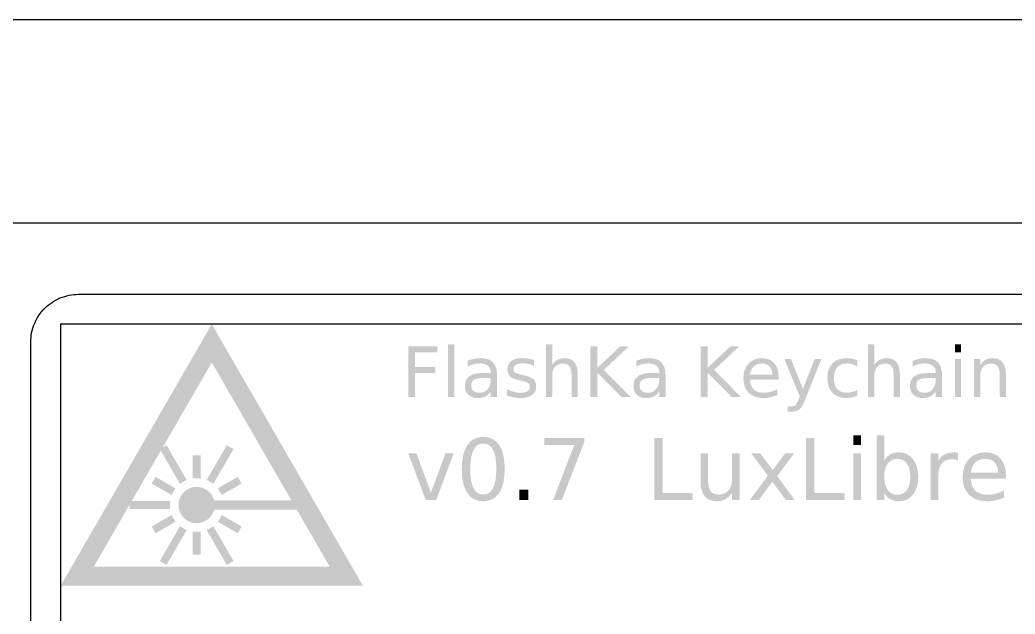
# Model space of a CAD drawing. Header units: millimetres. Extents: x 4.2 to 99.2, y -10 to 10.
# Drawn here: x 12.81 to 29.48, y 0.04 to 10 of the extents above; entities that cross this region are included whole.
import ezdxf

# ---------------------------------------------------------------- set-up
doc = ezdxf.new("R2010")
doc.units = ezdxf.units.MM
doc.layers.add('MARK', color=1, linetype='Continuous')
doc.layers.add('REF', color=8, linetype='Continuous')

msp = doc.modelspace()

# ---------------------------------------------------------------- hatches: boundary and pattern name
at = {"layer": 'MARK'}
h = msp.add_hatch(color=1, dxfattribs=at)
h.paths.add_polyline_path([(18.554, 0.514), (13.49, 0.514), (16.022, 4.9)])
h.paths.add_polyline_path([(15.997, 1.667), (15.984, 1.653), (15.969, 1.639), (15.954, 1.627), (15.938, 1.615), (15.921, 1.605), (15.903, 1.595), (15.885, 1.587), (15.866, 1.58), (15.847, 1.574), (15.828, 1.57), (15.808, 1.567), (15.789, 1.565), (15.769, 1.564), (15.749, 1.565), (15.729, 1.567), (15.71, 1.57), (15.69, 1.574), (15.671, 1.58), (15.653, 1.587), (15.634, 1.595), (15.617, 1.605), (15.6, 1.615), (15.584, 1.627), (15.568, 1.639), (15.554, 1.653), (15.54, 1.667), (15.528, 1.683), (15.516, 1.699), (15.506, 1.716), (15.496, 1.733), (15.488, 1.751), (15.481, 1.77), (15.475, 1.789), (15.471, 1.808), (15.468, 1.828), (15.466, 1.848), (15.465, 1.868), (15.466, 1.888), (15.468, 1.907), (15.471, 1.927), (15.475, 1.946), (15.481, 1.965), (15.488, 1.984), (15.496, 2.002), (15.506, 2.02), (15.516, 2.037), (15.528, 2.053), (15.54, 2.068), (15.554, 2.083), (15.568, 2.096), (15.584, 2.109), (15.6, 2.12), (15.617, 2.131), (15.634, 2.14), (15.653, 2.148), (15.671, 2.155), (15.69, 2.161), (15.71, 2.166), (15.729, 2.169), (15.749, 2.171), (15.769, 2.172), (15.789, 2.171), (15.808, 2.169), (15.828, 2.166), (15.847, 2.161), (15.866, 2.155), (15.885, 2.148), (15.903, 2.14), (15.921, 2.131), (15.938, 2.12), (15.954, 2.109), (15.969, 2.096), (15.984, 2.083), (15.997, 2.068), (16.01, 2.053), (16.021, 2.037), (16.032, 2.02), (16.041, 2.002), (16.05, 1.984), (16.057, 1.965), (16.062, 1.947), (17.355, 1.947), (16.022, 4.257), (15.201, 2.835), (15.265, 2.871), (15.601, 2.289), (15.488, 2.224), (15.168, 2.778), (14.68, 1.933), (15.32, 1.933), (15.32, 1.803), (14.647, 1.803), (14.647, 1.876), (14.047, 0.836), (17.997, 0.836), (17.447, 1.788), (16.062, 1.788), (16.057, 1.77), (16.05, 1.751), (16.041, 1.733), (16.032, 1.716), (16.021, 1.699), (16.01, 1.683)], flags=0)
for points in [[(19.802, 4.527), (19.802, 4.43), (19.429, 4.43), (19.429, 4.18), (19.765, 4.18), (19.765, 4.083), (19.429, 4.083), (19.429, 3.678), (19.314, 3.678), (19.314, 4.527)], [(20.084, 3.678), (19.979, 3.678), (19.979, 4.562), (20.084, 4.562)], [(21.94, 4.236), (21.907, 4.239), (21.867, 4.235), (21.831, 4.225), (21.8, 4.208), (21.773, 4.185), (21.752, 4.155), (21.737, 4.121), (21.727, 4.082), (21.724, 4.038), (21.724, 3.678), (21.619, 3.678), (21.619, 4.562), (21.724, 4.562), (21.724, 4.216), (21.744, 4.242), (21.765, 4.266), (21.788, 4.285), (21.813, 4.301), (21.839, 4.314), (21.868, 4.323), (21.898, 4.328), (21.93, 4.33), (21.982, 4.326), (22.027, 4.313), (22.065, 4.292), (22.096, 4.262), (22.121, 4.224), (22.138, 4.178), (22.149, 4.124), (22.152, 4.062), (22.152, 3.678), (22.048, 3.678), (22.048, 4.059), (22.046, 4.101), (22.039, 4.138), (22.028, 4.169), (22.013, 4.194), (21.993, 4.214), (21.969, 4.228)], [(22.366, 4.527), (22.481, 4.527), (22.481, 4.168), (22.862, 4.527), (23.009, 4.527), (22.588, 4.131), (23.04, 3.678), (22.888, 3.678), (22.481, 4.086), (22.481, 3.678), (22.366, 3.678)], [(24.213, 4.527), (24.328, 4.527), (24.328, 4.168), (24.709, 4.527), (24.857, 4.527), (24.436, 4.131), (24.887, 3.678), (24.736, 3.678), (24.328, 4.086), (24.328, 3.678), (24.213, 3.678)], [(27.302, 4.239), (27.262, 4.235), (27.227, 4.225), (27.196, 4.208), (27.169, 4.185), (27.147, 4.155), (27.132, 4.121), (27.123, 4.082), (27.12, 4.038), (27.12, 3.678), (27.015, 3.678), (27.015, 4.562), (27.12, 4.562), (27.12, 4.216), (27.14, 4.242), (27.161, 4.266), (27.184, 4.285), (27.208, 4.301), (27.235, 4.314), (27.263, 4.323), (27.293, 4.328), (27.326, 4.33), (27.377, 4.326), (27.422, 4.313), (27.46, 4.292), (27.492, 4.262), (27.516, 4.224), (27.534, 4.178), (27.545, 4.124), (27.548, 4.062), (27.548, 3.678), (27.444, 3.678), (27.444, 4.059), (27.441, 4.101), (27.435, 4.138), (27.424, 4.169), (27.408, 4.194), (27.388, 4.214), (27.364, 4.228), (27.336, 4.236)], [(28.471, 4.43), (28.471, 4.562), (28.575, 4.562), (28.575, 4.43)], [(21.163, 4.236), (21.136, 4.229), (21.114, 4.218), (21.097, 4.205), (21.085, 4.188), (21.078, 4.169), (21.075, 4.147), (21.077, 4.129), (21.082, 4.114), (21.091, 4.101), (21.103, 4.09), (21.121, 4.079), (21.145, 4.069), (21.177, 4.06), (21.215, 4.05), (21.251, 4.042), (21.303, 4.029), (21.346, 4.013), (21.382, 3.995), (21.41, 3.975), (21.43, 3.951), (21.445, 3.923), (21.454, 3.89), (21.456, 3.853), (21.452, 3.811), (21.439, 3.774), (21.417, 3.741), (21.386, 3.713), (21.348, 3.69), (21.303, 3.674), (21.251, 3.664), (21.193, 3.661), (21.167, 3.662), (21.141, 3.664), (21.114, 3.667), (21.087, 3.671), (21.058, 3.677), (21.03, 3.683), (21, 3.692), (20.97, 3.701), (20.97, 3.809), (20.999, 3.795), (21.027, 3.783), (21.056, 3.772), (21.084, 3.764), (21.112, 3.757), (21.14, 3.752), (21.168, 3.75), (21.195, 3.749), (21.23, 3.75), (21.261, 3.755), (21.287, 3.763), (21.309, 3.774), (21.327, 3.788), (21.339, 3.804), (21.346, 3.824), (21.349, 3.845), (21.347, 3.865), (21.342, 3.883), (21.333, 3.898), (21.32, 3.911), (21.302, 3.922), (21.274, 3.933), (21.239, 3.944), (21.194, 3.954), (21.158, 3.963), (21.113, 3.975), (21.074, 3.989), (21.042, 4.006), (21.017, 4.026), (20.999, 4.049), (20.985, 4.076), (20.977, 4.107), (20.974, 4.142), (20.978, 4.185), (20.99, 4.222), (21.01, 4.254), (21.038, 4.281), (21.073, 4.302), (21.115, 4.318), (21.163, 4.327), (21.219, 4.33), (21.247, 4.329), (21.275, 4.328), (21.302, 4.325), (21.328, 4.321), (21.353, 4.316), (21.377, 4.311), (21.4, 4.304), (21.422, 4.296), (21.422, 4.197), (21.4, 4.207), (21.377, 4.217), (21.354, 4.224), (21.33, 4.231), (21.306, 4.236), (21.282, 4.239), (21.257, 4.242), (21.231, 4.242), (21.195, 4.241)], [(25.733, 3.523), (25.753, 3.524), (25.771, 3.528), (25.787, 3.534), (25.8, 3.543), (25.812, 3.557), (25.825, 3.578), (25.839, 3.605), (25.853, 3.64), (25.872, 3.688), (25.614, 4.314), (25.725, 4.314), (25.924, 3.816), (26.123, 4.314), (26.234, 4.314), (25.954, 3.618), (25.932, 3.566), (25.91, 3.524), (25.889, 3.492), (25.868, 3.47), (25.845, 3.455), (25.818, 3.444), (25.789, 3.437), (25.755, 3.435), (25.671, 3.435), (25.671, 3.523)], [(26.567, 4.225), (26.53, 4.205), (26.499, 4.177), (26.475, 4.141), (26.457, 4.099), (26.447, 4.05), (26.443, 3.995), (26.447, 3.94), (26.457, 3.892), (26.475, 3.85), (26.499, 3.814), (26.53, 3.786), (26.567, 3.766), (26.61, 3.754), (26.658, 3.75), (26.68, 3.751), (26.703, 3.753), (26.725, 3.757), (26.748, 3.762), (26.77, 3.769), (26.792, 3.777), (26.815, 3.787), (26.837, 3.799), (26.837, 3.702), (26.815, 3.692), (26.792, 3.684), (26.769, 3.677), (26.746, 3.671), (26.722, 3.667), (26.698, 3.664), (26.672, 3.662), (26.646, 3.661), (26.578, 3.667), (26.517, 3.684), (26.464, 3.712), (26.418, 3.751), (26.381, 3.801), (26.354, 3.858), (26.338, 3.923), (26.333, 3.995), (26.338, 4.069), (26.354, 4.135), (26.381, 4.192), (26.418, 4.241), (26.465, 4.28), (26.52, 4.307), (26.583, 4.324), (26.653, 4.33), (26.677, 4.329), (26.701, 4.327), (26.724, 4.324), (26.747, 4.32), (26.77, 4.314), (26.793, 4.307), (26.815, 4.299), (26.837, 4.29), (26.837, 4.192), (26.815, 4.204), (26.792, 4.214), (26.77, 4.222), (26.748, 4.229), (26.725, 4.234), (26.703, 4.238), (26.68, 4.24), (26.658, 4.241), (26.61, 4.237)], [(28.471, 3.678), (28.471, 4.314), (28.575, 4.314), (28.575, 3.678)], [(29.078, 4.239), (29.038, 4.235), (29.002, 4.225), (28.971, 4.208), (28.944, 4.185), (28.923, 4.155), (28.908, 4.121), (28.898, 4.082), (28.895, 4.038), (28.895, 3.678), (28.79, 3.678), (28.79, 4.314), (28.895, 4.314), (28.895, 4.216), (28.915, 4.242), (28.936, 4.266), (28.959, 4.285), (28.984, 4.301), (29.01, 4.314), (29.039, 4.323), (29.069, 4.328), (29.101, 4.33), (29.153, 4.326), (29.198, 4.313), (29.236, 4.292), (29.267, 4.262), (29.292, 4.224), (29.309, 4.178), (29.32, 4.124), (29.324, 4.062), (29.324, 3.678), (29.219, 3.678), (29.219, 4.059), (29.217, 4.101), (29.21, 4.138), (29.199, 4.169), (29.184, 4.194), (29.164, 4.214), (29.14, 4.228), (29.111, 4.236)], [(26.767, 2.873), (26.767, 3.036), (26.895, 3.036), (26.895, 2.873)], [(15.937, 2.289), (16.273, 2.871), (16.386, 2.806), (16.049, 2.224)], [(21.739, 1.951), (22.094, 2.873), (21.595, 2.873), (21.595, 2.992), (22.264, 2.992), (22.264, 2.932), (21.886, 1.951)], [(24.08, 1.951), (23.433, 1.951), (23.433, 2.992), (23.574, 2.992), (23.574, 2.07), (24.08, 2.07)], [(25.977, 1.951), (25.977, 2.992), (26.118, 2.992), (26.118, 2.07), (26.625, 2.07), (26.625, 1.951)], [(15.704, 2.316), (15.704, 2.7), (15.834, 2.7), (15.834, 2.316)], [(20.073, 2.732), (19.781, 1.951), (19.606, 1.951), (19.314, 2.732), (19.45, 2.732), (19.693, 2.077), (19.937, 2.732)], [(24.51, 2.043), (24.559, 2.047), (24.603, 2.059), (24.641, 2.08), (24.674, 2.109), (24.701, 2.145), (24.72, 2.187), (24.731, 2.235), (24.735, 2.289), (24.735, 2.732), (24.863, 2.732), (24.863, 1.951), (24.735, 1.951), (24.735, 2.071), (24.71, 2.038), (24.684, 2.009), (24.656, 1.985), (24.626, 1.966), (24.594, 1.95), (24.56, 1.94), (24.523, 1.933), (24.483, 1.931), (24.42, 1.936), (24.365, 1.952), (24.318, 1.978), (24.279, 2.015), (24.248, 2.061), (24.227, 2.118), (24.214, 2.184), (24.209, 2.259), (24.209, 2.732), (24.337, 2.732), (24.337, 2.264), (24.34, 2.212), (24.348, 2.167), (24.362, 2.129), (24.381, 2.098), (24.405, 2.074), (24.435, 2.056), (24.47, 2.046)], [(25.418, 2.454), (25.625, 2.732), (25.776, 2.732), (25.494, 2.352), (25.79, 1.951), (25.639, 1.951), (25.412, 2.258), (25.185, 1.951), (25.034, 1.951), (25.337, 2.36), (25.059, 2.732), (25.211, 2.732)], [(26.767, 1.951), (26.767, 2.732), (26.895, 2.732), (26.895, 1.951)], [(28.284, 2.597), (28.251, 2.566), (28.226, 2.526), (28.208, 2.479), (28.197, 2.425), (28.193, 2.362), (28.193, 1.951), (28.064, 1.951), (28.064, 2.732), (28.193, 2.732), (28.193, 2.611), (28.215, 2.644), (28.24, 2.672), (28.268, 2.697), (28.298, 2.716), (28.333, 2.731), (28.37, 2.742), (28.411, 2.748), (28.456, 2.751), (28.463, 2.751), (28.47, 2.75), (28.477, 2.75), (28.485, 2.749), (28.493, 2.748), (28.502, 2.747), (28.511, 2.745), (28.521, 2.744), (28.521, 2.612), (28.51, 2.618), (28.499, 2.623), (28.487, 2.627), (28.474, 2.63), (28.461, 2.633), (28.448, 2.635), (28.433, 2.636), (28.418, 2.636), (28.367, 2.632), (28.322, 2.619)], [(15.348, 2.036), (15.016, 2.227), (15.081, 2.34), (15.413, 2.148)], [(16.125, 2.148), (16.457, 2.34), (16.522, 2.227), (16.19, 2.036)], [(21.323, 1.951), (21.176, 1.951), (21.176, 2.128), (21.323, 2.128)], [(15.413, 1.587), (15.081, 1.395), (15.016, 1.508), (15.348, 1.7)], [(16.19, 1.7), (16.522, 1.508), (16.457, 1.395), (16.125, 1.587)], [(15.488, 1.512), (15.601, 1.447), (15.265, 0.864), (15.152, 0.929)], [(16.049, 1.512), (16.386, 0.929), (16.273, 0.864), (15.937, 1.447)], [(15.704, 1.419), (15.834, 1.419), (15.834, 1.036), (15.704, 1.036)]]:
    msp.add_hatch(color=1, dxfattribs=at).paths.add_polyline_path(points)
h = msp.add_hatch(color=1, dxfattribs=at)
h.paths.add_polyline_path([(20.43, 3.664), (20.388, 3.675), (20.352, 3.692), (20.32, 3.716), (20.295, 3.746), (20.277, 3.78), (20.266, 3.819), (20.263, 3.863), (20.267, 3.913), (20.281, 3.957), (20.303, 3.994), (20.335, 4.025), (20.375, 4.049), (20.424, 4.066), (20.482, 4.076), (20.549, 4.08), (20.696, 4.08), (20.696, 4.09), (20.693, 4.124), (20.684, 4.154), (20.669, 4.18), (20.649, 4.202), (20.622, 4.219), (20.592, 4.231), (20.556, 4.239), (20.515, 4.241), (20.488, 4.24), (20.461, 4.238), (20.435, 4.234), (20.409, 4.228), (20.383, 4.221), (20.358, 4.212), (20.334, 4.201), (20.309, 4.189), (20.309, 4.285), (20.338, 4.296), (20.366, 4.305), (20.394, 4.312), (20.421, 4.319), (20.448, 4.324), (20.474, 4.327), (20.5, 4.329), (20.526, 4.33), (20.591, 4.325), (20.647, 4.312), (20.694, 4.29), (20.733, 4.258), (20.762, 4.218), (20.784, 4.168), (20.796, 4.109), (20.801, 4.041), (20.801, 3.678), (20.696, 3.678), (20.696, 3.774), (20.677, 3.747), (20.656, 3.724), (20.632, 3.704), (20.607, 3.689), (20.579, 3.677), (20.547, 3.668), (20.513, 3.663), (20.476, 3.661)])
h.paths.add_polyline_path([(20.404, 3.781), (20.424, 3.767), (20.447, 3.757), (20.474, 3.751), (20.504, 3.749), (20.545, 3.752), (20.582, 3.764), (20.615, 3.783), (20.644, 3.81), (20.667, 3.844), (20.683, 3.882), (20.693, 3.926), (20.696, 3.974), (20.696, 3.998), (20.592, 3.998), (20.533, 3.996), (20.485, 3.99), (20.446, 3.981), (20.416, 3.969), (20.395, 3.952), (20.38, 3.929), (20.37, 3.902), (20.367, 3.87), (20.37, 3.843), (20.377, 3.82), (20.388, 3.799)], flags=0)
h = msp.add_hatch(color=1, dxfattribs=at)
h.paths.add_polyline_path([(23.252, 3.664), (23.211, 3.675), (23.174, 3.692), (23.143, 3.716), (23.118, 3.746), (23.1, 3.78), (23.089, 3.819), (23.085, 3.863), (23.09, 3.913), (23.103, 3.957), (23.126, 3.994), (23.157, 4.025), (23.197, 4.049), (23.247, 4.066), (23.305, 4.076), (23.372, 4.08), (23.518, 4.08), (23.518, 4.09), (23.516, 4.124), (23.507, 4.154), (23.492, 4.18), (23.471, 4.202), (23.445, 4.219), (23.414, 4.231), (23.378, 4.239), (23.338, 4.241), (23.311, 4.24), (23.284, 4.238), (23.257, 4.234), (23.231, 4.228), (23.206, 4.221), (23.181, 4.212), (23.156, 4.201), (23.132, 4.189), (23.132, 4.285), (23.16, 4.296), (23.188, 4.305), (23.216, 4.312), (23.243, 4.319), (23.27, 4.324), (23.297, 4.327), (23.323, 4.329), (23.348, 4.33), (23.413, 4.325), (23.469, 4.312), (23.516, 4.29), (23.555, 4.258), (23.585, 4.218), (23.606, 4.168), (23.619, 4.109), (23.623, 4.041), (23.623, 3.678), (23.518, 3.678), (23.518, 3.774), (23.499, 3.747), (23.478, 3.724), (23.455, 3.704), (23.429, 3.689), (23.401, 3.677), (23.37, 3.668), (23.336, 3.663), (23.298, 3.661)])
h.paths.add_polyline_path([(23.226, 3.781), (23.246, 3.767), (23.27, 3.757), (23.296, 3.751), (23.326, 3.749), (23.368, 3.752), (23.405, 3.764), (23.437, 3.783), (23.466, 3.81), (23.489, 3.844), (23.505, 3.882), (23.515, 3.926), (23.518, 3.974), (23.518, 3.998), (23.414, 3.998), (23.356, 3.996), (23.307, 3.99), (23.268, 3.981), (23.239, 3.969), (23.217, 3.952), (23.202, 3.929), (23.193, 3.902), (23.19, 3.87), (23.192, 3.843), (23.199, 3.82), (23.21, 3.799)], flags=0)
h = msp.add_hatch(color=1, dxfattribs=at)
h.paths.add_polyline_path([(25.323, 3.753), (25.352, 3.758), (25.381, 3.765), (25.409, 3.773), (25.437, 3.783), (25.465, 3.795), (25.493, 3.809), (25.493, 3.71), (25.465, 3.699), (25.436, 3.689), (25.407, 3.681), (25.377, 3.674), (25.348, 3.668), (25.318, 3.664), (25.288, 3.662), (25.257, 3.661), (25.185, 3.667), (25.121, 3.683), (25.065, 3.711), (25.016, 3.75), (24.977, 3.798), (24.949, 3.854), (24.933, 3.918), (24.927, 3.99), (24.932, 4.064), (24.948, 4.13), (24.975, 4.188), (25.012, 4.238), (25.057, 4.278), (25.111, 4.307), (25.171, 4.324), (25.239, 4.33), (25.3, 4.325), (25.354, 4.309), (25.402, 4.283), (25.443, 4.247), (25.475, 4.202), (25.499, 4.149), (25.513, 4.09), (25.517, 4.022), (25.517, 3.971), (25.036, 3.971), (25.043, 3.92), (25.056, 3.876), (25.075, 3.838), (25.101, 3.806), (25.133, 3.782), (25.171, 3.764), (25.215, 3.753), (25.264, 3.75), (25.294, 3.751)])
h.paths.add_polyline_path([(25.1, 4.192), (25.077, 4.164), (25.059, 4.132), (25.046, 4.095), (25.04, 4.052), (25.413, 4.053), (25.409, 4.094), (25.4, 4.13), (25.385, 4.162), (25.365, 4.19), (25.339, 4.212), (25.31, 4.228), (25.277, 4.238), (25.24, 4.241), (25.199, 4.238), (25.162, 4.229), (25.129, 4.213)], flags=0)
h = msp.add_hatch(color=1, dxfattribs=at)
h.paths.add_polyline_path([(27.884, 3.664), (27.843, 3.675), (27.806, 3.692), (27.775, 3.716), (27.75, 3.746), (27.731, 3.78), (27.721, 3.819), (27.717, 3.863), (27.722, 3.913), (27.735, 3.957), (27.758, 3.994), (27.789, 4.025), (27.829, 4.049), (27.879, 4.066), (27.937, 4.076), (28.004, 4.08), (28.15, 4.08), (28.15, 4.09), (28.147, 4.124), (28.139, 4.154), (28.124, 4.18), (28.103, 4.202), (28.077, 4.219), (28.046, 4.231), (28.01, 4.239), (27.97, 4.241), (27.942, 4.24), (27.916, 4.238), (27.889, 4.234), (27.863, 4.228), (27.838, 4.221), (27.812, 4.212), (27.788, 4.201), (27.764, 4.189), (27.764, 4.285), (27.792, 4.296), (27.82, 4.305), (27.848, 4.312), (27.875, 4.319), (27.902, 4.324), (27.928, 4.327), (27.955, 4.329), (27.98, 4.33), (28.045, 4.325), (28.101, 4.312), (28.148, 4.29), (28.187, 4.258), (28.217, 4.218), (28.238, 4.168), (28.251, 4.109), (28.255, 4.041), (28.255, 3.678), (28.15, 3.678), (28.15, 3.774), (28.131, 3.747), (28.11, 3.724), (28.087, 3.704), (28.061, 3.689), (28.033, 3.677), (28.002, 3.668), (27.967, 3.663), (27.93, 3.661)])
h.paths.add_polyline_path([(27.858, 3.781), (27.878, 3.767), (27.902, 3.757), (27.928, 3.751), (27.958, 3.749), (28, 3.752), (28.037, 3.764), (28.069, 3.783), (28.098, 3.81), (28.121, 3.844), (28.137, 3.882), (28.147, 3.926), (28.15, 3.974), (28.15, 3.998), (28.046, 3.998), (27.988, 3.996), (27.939, 3.99), (27.9, 3.981), (27.871, 3.969), (27.849, 3.952), (27.834, 3.929), (27.825, 3.902), (27.822, 3.87), (27.824, 3.843), (27.831, 3.82), (27.842, 3.799)], flags=0)
h = msp.add_hatch(color=1, dxfattribs=at)
h.paths.add_polyline_path([(20.837, 2.069), (20.785, 2.009), (20.724, 1.966), (20.652, 1.94), (20.569, 1.931), (20.487, 1.94), (20.415, 1.966), (20.353, 2.009), (20.302, 2.069), (20.262, 2.146), (20.233, 2.239), (20.216, 2.347), (20.21, 2.47), (20.216, 2.594), (20.233, 2.703), (20.262, 2.795), (20.302, 2.872), (20.353, 2.933), (20.415, 2.976), (20.487, 3.002), (20.569, 3.011), (20.652, 3.002), (20.724, 2.976), (20.785, 2.933), (20.837, 2.872), (20.877, 2.795), (20.906, 2.703), (20.923, 2.594), (20.929, 2.47), (20.923, 2.347), (20.906, 2.239), (20.877, 2.146)])
h.paths.add_polyline_path([(20.406, 2.15), (20.437, 2.103), (20.474, 2.069), (20.518, 2.049), (20.569, 2.043), (20.621, 2.049), (20.665, 2.069), (20.703, 2.103), (20.734, 2.15), (20.757, 2.21), (20.775, 2.283), (20.785, 2.37), (20.788, 2.47), (20.785, 2.571), (20.775, 2.658), (20.757, 2.732), (20.734, 2.792), (20.703, 2.839), (20.665, 2.872), (20.621, 2.892), (20.569, 2.899), (20.518, 2.892), (20.474, 2.872), (20.437, 2.839), (20.406, 2.792), (20.382, 2.732), (20.365, 2.658), (20.355, 2.571), (20.351, 2.47), (20.355, 2.37), (20.365, 2.283), (20.382, 2.21)], flags=0)
h = msp.add_hatch(color=1, dxfattribs=at)
h.paths.add_polyline_path([(27.768, 2.638), (27.807, 2.577), (27.834, 2.507), (27.851, 2.428), (27.857, 2.341), (27.851, 2.253), (27.834, 2.175), (27.807, 2.105), (27.768, 2.044), (27.72, 1.995), (27.666, 1.959), (27.605, 1.938), (27.537, 1.931), (27.495, 1.933), (27.457, 1.94), (27.422, 1.95), (27.389, 1.965), (27.36, 1.984), (27.333, 2.008), (27.309, 2.036), (27.287, 2.068), (27.287, 1.951), (27.158, 1.951), (27.158, 3.036), (27.287, 3.036), (27.287, 2.613), (27.309, 2.646), (27.333, 2.674), (27.36, 2.698), (27.389, 2.717), (27.422, 2.732), (27.457, 2.742), (27.495, 2.749), (27.537, 2.751), (27.605, 2.744), (27.666, 2.722), (27.72, 2.687)])
h.paths.add_polyline_path([(27.345, 2.563), (27.32, 2.519), (27.302, 2.467), (27.291, 2.408), (27.287, 2.341), (27.291, 2.274), (27.302, 2.215), (27.32, 2.163), (27.345, 2.119), (27.377, 2.084), (27.415, 2.059), (27.457, 2.043), (27.505, 2.038), (27.554, 2.043), (27.596, 2.059), (27.634, 2.084), (27.665, 2.119), (27.691, 2.163), (27.709, 2.215), (27.72, 2.274), (27.724, 2.341), (27.72, 2.408), (27.709, 2.467), (27.691, 2.519), (27.665, 2.563), (27.634, 2.598), (27.596, 2.623), (27.554, 2.638), (27.505, 2.643), (27.457, 2.638), (27.415, 2.623), (27.377, 2.598)], flags=0)
h = msp.add_hatch(color=1, dxfattribs=at)
h.paths.add_polyline_path([(29.085, 2.044), (29.121, 2.05), (29.156, 2.058), (29.191, 2.068), (29.225, 2.081), (29.259, 2.095), (29.294, 2.112), (29.294, 1.991), (29.259, 1.977), (29.224, 1.965), (29.188, 1.955), (29.152, 1.946), (29.116, 1.94), (29.079, 1.935), (29.042, 1.932), (29.005, 1.931), (28.917, 1.938), (28.838, 1.958), (28.769, 1.992), (28.709, 2.04), (28.662, 2.099), (28.627, 2.168), (28.607, 2.246), (28.6, 2.334), (28.607, 2.425), (28.626, 2.506), (28.658, 2.577), (28.704, 2.638), (28.76, 2.687), (28.825, 2.722), (28.899, 2.744), (28.983, 2.751), (29.057, 2.744), (29.124, 2.725), (29.182, 2.694), (29.232, 2.649), (29.272, 2.594), (29.301, 2.53), (29.318, 2.456), (29.324, 2.374), (29.324, 2.311), (28.734, 2.311), (28.742, 2.249), (28.758, 2.194), (28.782, 2.148), (28.814, 2.109), (28.853, 2.079), (28.899, 2.057), (28.952, 2.044), (29.013, 2.04), (29.049, 2.041)])
h.paths.add_polyline_path([(28.812, 2.581), (28.784, 2.548), (28.762, 2.508), (28.746, 2.462), (28.738, 2.411), (29.195, 2.411), (29.191, 2.461), (29.18, 2.506), (29.162, 2.545), (29.136, 2.579), (29.105, 2.607), (29.07, 2.626), (29.029, 2.638), (28.984, 2.642), (28.933, 2.638), (28.888, 2.627), (28.847, 2.608)], flags=0)

# ---------------------------------------------------------------- linework, layer by layer
at = {"layer": 'REF'}
for points in [[(4.2, -10), (97.2, -10), (99.2, -8), (99.2, 8), (97.2, 10), (4.2, 10), (4.2, -10)], [(4.2, 6.6), (97.2, 6.6)], [(12.99, -4.6), (12.99, 4.6), (12.991, 4.639), (12.994, 4.678), (12.999, 4.717), (13.005, 4.756), (13.014, 4.794), (13.024, 4.832), (13.037, 4.87), (13.051, 4.906), (13.067, 4.942), (13.084, 4.977), (13.104, 5.011), (13.125, 5.044), (13.147, 5.077), (13.172, 5.108), (13.197, 5.137), (13.224, 5.166), (13.253, 5.193), (13.282, 5.218), (13.313, 5.243), (13.346, 5.265), (13.379, 5.286), (13.413, 5.306), (13.448, 5.323), (13.484, 5.339), (13.52, 5.353), (13.558, 5.366), (13.596, 5.376), (13.634, 5.385), (13.673, 5.391), (13.712, 5.396), (13.751, 5.399), (13.79, 5.4), (31.95, 5.4)], [(32.25, -4.9), (32.25, 4.9), (13.49, 4.9), (13.49, -4.9), (32.25, -4.9)]]:
    msp.add_lwpolyline(points, dxfattribs=at)

doc.saveas('drawing.dxf')
